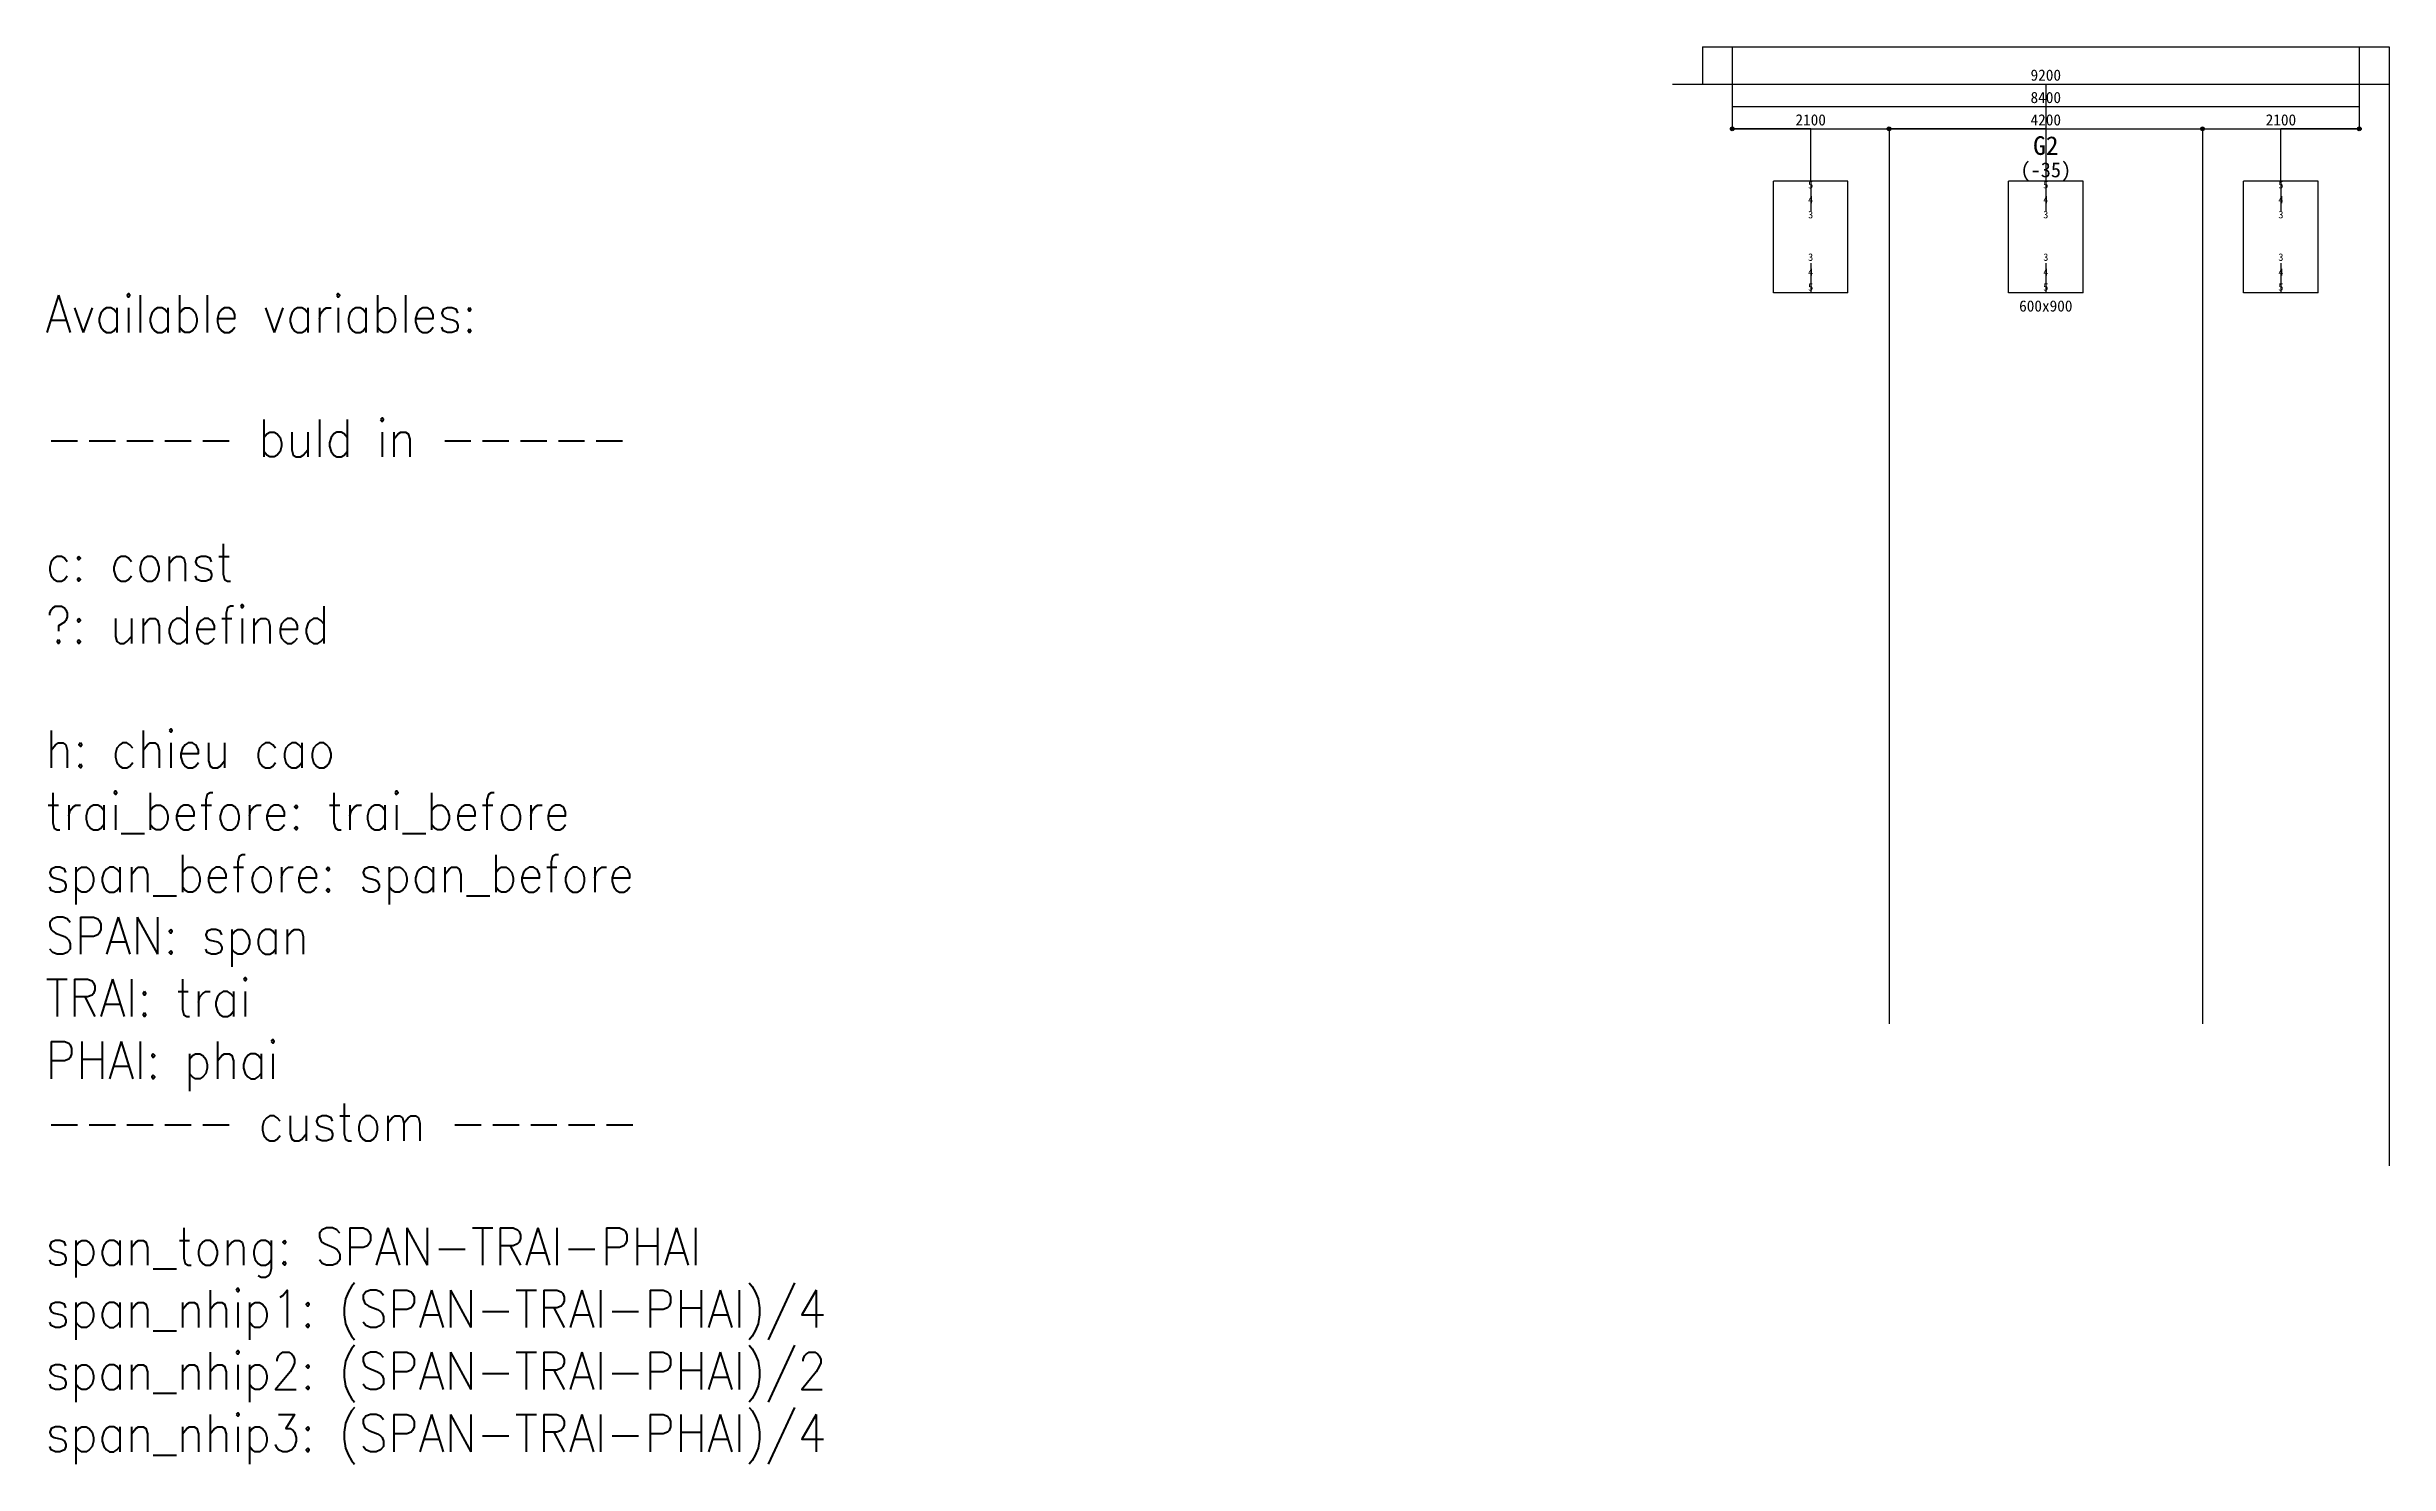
# Model space of a CAD drawing. Extents: x -1980 to 29400, y -14000 to 5000.
import ezdxf
from ezdxf.enums import TextEntityAlignment as Align

# ---------------------------------------------------------------- set-up
doc = ezdxf.new("R2010")
doc.units = 0
doc.header["$MEASUREMENT"] = 0
doc.layers.add('delete_1', color=5, linetype='Continuous', lineweight=25)
doc.layers.add('VIRTUAL_LAYER', color=3, linetype='Continuous')
doc.styles.add('textstyle3', font='msgothic.ttc')
doc.styles.add('textstyle4', font='')
doc.styles.get('textstyle4').set_extended_font_data('Standard')

# ---------------------------------------------------------------- blocks, each defined once
blk = doc.blocks.new('-span_nhip1_hatch1')
at = {"transparency": 33554687}
h = blk.add_hatch(color=256, dxfattribs=at)
edge = h.paths.add_edge_path(flags=0)
edge.add_arc((0, 0), 25, 0, 360)
blk.add_circle((0, 0), 25)
blk = doc.blocks.new('-span_nhip2_hatch1')
at = {"transparency": 33554687}
h = blk.add_hatch(color=256, dxfattribs=at)
edge = h.paths.add_edge_path(flags=0)
edge.add_arc((0, 0), 25, 0, 360)
blk.add_circle((0, 0), 25)
blk = doc.blocks.new('-span_nhip3_hatch1')
at = {"transparency": 33554687}
h = blk.add_hatch(color=256, dxfattribs=at)
edge = h.paths.add_edge_path(flags=0)
edge.add_arc((0, 0), 25, 0, 360)
blk.add_circle((0, 0), 25)
blk = doc.blocks.new('-span_nhip3_hatch2')
at = {"transparency": 33554687}
h = blk.add_hatch(color=256, dxfattribs=at)
edge = h.paths.add_edge_path(flags=0)
edge.add_arc((0, 0), 25, 0, 360)
blk.add_circle((0, 0), 25)
blk = doc.blocks.new('-span_dim_attdef')
at = {"style": 'textstyle3'}
blk.add_attdef('noidung', text='', height=150, dxfattribs=at).set_placement((0, 0), align=Align.BOTTOM_CENTER)
blk = doc.blocks.new('-span_dim')
blk.add_blockref('-span_dim_attdef', (0, 0)).add_auto_attribs({'noidung': '9200'})
blk = doc.blocks.new('-span_tong_attdef')
at = {"style": 'textstyle3'}
blk.add_attdef('noidung', text='', height=150, dxfattribs=at).set_placement((0, 0), align=Align.BOTTOM_CENTER)
blk = doc.blocks.new('-span_tong')
blk.add_blockref('-span_tong_attdef', (0, 0)).add_auto_attribs({'noidung': '8400'})
blk = doc.blocks.new('-span_nhip1_dim_attdef')
at = {"style": 'textstyle3'}
blk.add_attdef('noidung', text='', height=150, dxfattribs=at).set_placement((0, 0), align=Align.BOTTOM_CENTER)
blk = doc.blocks.new('-span_nhip1_dim')
blk.add_blockref('-span_nhip1_dim_attdef', (0, 0)).add_auto_attribs({'noidung': '2100'})
blk = doc.blocks.new('-span_nhip2_dim_attdef')
at = {"style": 'textstyle3'}
blk.add_attdef('noidung', text='', height=150, dxfattribs=at).set_placement((0, 0), align=Align.BOTTOM_CENTER)
blk = doc.blocks.new('-span_nhip2_dim')
blk.add_blockref('-span_nhip2_dim_attdef', (0, 0)).add_auto_attribs({'noidung': '4200'})
blk = doc.blocks.new('-span_nhip3_dim_attdef')
at = {"style": 'textstyle3'}
blk.add_attdef('noidung', text='', height=150, dxfattribs=at).set_placement((0, 0), align=Align.BOTTOM_CENTER)
blk = doc.blocks.new('-span_nhip3_dim')
blk.add_blockref('-span_nhip3_dim_attdef', (0, 0)).add_auto_attribs({'noidung': '2100'})
blk = doc.blocks.new('-span_hari_attdef')
at = {"style": 'textstyle3'}
blk.add_attdef('noidung', text='', height=250, dxfattribs=at).set_placement((0, -100), align=Align.TOP_CENTER)
blk = doc.blocks.new('-span_hari')
blk.add_blockref('-span_hari_attdef', (0, 0)).add_auto_attribs({'noidung': 'G2'})
blk = doc.blocks.new('-span_dansa_attdef')
at = {"style": 'textstyle3'}
blk.add_attdef('noidung', text='', height=200, dxfattribs=at).set_placement((0, -450), align=Align.TOP_CENTER)
blk = doc.blocks.new('-span_dansa')
blk.add_blockref('-span_dansa_attdef', (0, 0)).add_auto_attribs({'noidung': '(-35)'})
blk = doc.blocks.new('-span_nhip1_top1_attdef')
at = {"style": 'textstyle3'}
blk.add_attdef('noidung', text='', height=100, dxfattribs=at).set_placement((0, 0), align=Align.TOP_CENTER)
blk = doc.blocks.new('-span_nhip1_top1')
blk.add_blockref('-span_nhip1_top1_attdef', (0, 0)).add_auto_attribs({'noidung': '5'})
blk = doc.blocks.new('-span_nhip2_top1_attdef')
at = {"style": 'textstyle3'}
blk.add_attdef('noidung', text='', height=100, dxfattribs=at).set_placement((0, 0), align=Align.TOP_CENTER)
blk = doc.blocks.new('-span_nhip2_top1')
blk.add_blockref('-span_nhip2_top1_attdef', (0, 0)).add_auto_attribs({'noidung': '5'})
blk = doc.blocks.new('-span_nhip2_top2_attdef')
at = {"style": 'textstyle3'}
blk.add_attdef('noidung', text='', height=100, dxfattribs=at).set_placement((0, 0), align=Align.TOP_CENTER)
blk = doc.blocks.new('-span_nhip2_top2')
blk.add_blockref('-span_nhip2_top2_attdef', (0, 0)).add_auto_attribs({'noidung': '4'})
blk = doc.blocks.new('-span_nhip2_top3_attdef')
at = {"style": 'textstyle3'}
blk.add_attdef('noidung', text='', height=100, dxfattribs=at).set_placement((0, 0), align=Align.TOP_CENTER)
blk = doc.blocks.new('-span_nhip2_top3')
blk.add_blockref('-span_nhip2_top3_attdef', (0, 0)).add_auto_attribs({'noidung': '3'})
blk = doc.blocks.new('-span_nhip3_top1_attdef')
at = {"style": 'textstyle3'}
blk.add_attdef('noidung', text='', height=100, dxfattribs=at).set_placement((0, 0), align=Align.TOP_CENTER)
blk = doc.blocks.new('-span_nhip3_top1')
blk.add_blockref('-span_nhip3_top1_attdef', (0, 0)).add_auto_attribs({'noidung': '5'})
blk = doc.blocks.new('-span_nhip3_top2_attdef')
at = {"style": 'textstyle3'}
blk.add_attdef('noidung', text='', height=100, dxfattribs=at).set_placement((0, 0), align=Align.TOP_CENTER)
blk = doc.blocks.new('-span_nhip3_top2')
blk.add_blockref('-span_nhip3_top2_attdef', (0, 0)).add_auto_attribs({'noidung': '4'})
blk = doc.blocks.new('-span_nhip3_top3_attdef')
at = {"style": 'textstyle3'}
blk.add_attdef('noidung', text='', height=100, dxfattribs=at).set_placement((0, 0), align=Align.TOP_CENTER)
blk = doc.blocks.new('-span_nhip3_top3')
blk.add_blockref('-span_nhip3_top3_attdef', (0, 0)).add_auto_attribs({'noidung': '3'})
blk = doc.blocks.new('-span_nhip1_bot1_attdef')
at = {"style": 'textstyle3'}
blk.add_attdef('noidung', text='', height=100, dxfattribs=at).set_placement((0, 0), align=Align.BOTTOM_CENTER)
blk = doc.blocks.new('-span_nhip1_bot1')
blk.add_blockref('-span_nhip1_bot1_attdef', (0, 0)).add_auto_attribs({'noidung': '3'})
blk = doc.blocks.new('-span_nhip1_bot2_attdef')
at = {"style": 'textstyle3'}
blk.add_attdef('noidung', text='', height=100, dxfattribs=at).set_placement((0, 0), align=Align.BOTTOM_CENTER)
blk = doc.blocks.new('-span_nhip1_bot2')
blk.add_blockref('-span_nhip1_bot2_attdef', (0, 0)).add_auto_attribs({'noidung': '4'})
blk = doc.blocks.new('-span_nhip1_bot3_attdef')
at = {"style": 'textstyle3'}
blk.add_attdef('noidung', text='', height=100, dxfattribs=at).set_placement((0, 0), align=Align.BOTTOM_CENTER)
blk = doc.blocks.new('-span_nhip1_bot3')
blk.add_blockref('-span_nhip1_bot3_attdef', (0, 0)).add_auto_attribs({'noidung': '5'})
blk = doc.blocks.new('-span_nhip2_bot1_attdef')
at = {"style": 'textstyle3'}
blk.add_attdef('noidung', text='', height=100, dxfattribs=at).set_placement((0, 0), align=Align.BOTTOM_CENTER)
blk = doc.blocks.new('-span_nhip2_bot1')
blk.add_blockref('-span_nhip2_bot1_attdef', (0, 0)).add_auto_attribs({'noidung': '3'})
blk = doc.blocks.new('-span_nhip2_bot2_attdef')
at = {"style": 'textstyle3'}
blk.add_attdef('noidung', text='', height=100, dxfattribs=at).set_placement((0, 0), align=Align.BOTTOM_CENTER)
blk = doc.blocks.new('-span_nhip2_bot2')
blk.add_blockref('-span_nhip2_bot2_attdef', (0, 0)).add_auto_attribs({'noidung': '4'})
blk = doc.blocks.new('-span_nhip2_bot3_attdef')
at = {"style": 'textstyle3'}
blk.add_attdef('noidung', text='', height=100, dxfattribs=at).set_placement((0, 0), align=Align.BOTTOM_CENTER)
blk = doc.blocks.new('-span_nhip2_bot3')
blk.add_blockref('-span_nhip2_bot3_attdef', (0, 0)).add_auto_attribs({'noidung': '5'})
blk = doc.blocks.new('-span_nhip3_bot1_attdef')
at = {"style": 'textstyle3'}
blk.add_attdef('noidung', text='', height=100, dxfattribs=at).set_placement((0, 0), align=Align.BOTTOM_CENTER)
blk = doc.blocks.new('-span_nhip3_bot1')
blk.add_blockref('-span_nhip3_bot1_attdef', (0, 0)).add_auto_attribs({'noidung': '3'})
blk = doc.blocks.new('-span_nhip3_bot2_attdef')
at = {"style": 'textstyle3'}
blk.add_attdef('noidung', text='', height=100, dxfattribs=at).set_placement((0, 0), align=Align.BOTTOM_CENTER)
blk = doc.blocks.new('-span_nhip3_bot2')
blk.add_blockref('-span_nhip3_bot2_attdef', (0, 0)).add_auto_attribs({'noidung': '4'})
blk = doc.blocks.new('-span_nhip3_bot3_attdef')
at = {"style": 'textstyle3'}
blk.add_attdef('noidung', text='', height=100, dxfattribs=at).set_placement((0, 0), align=Align.BOTTOM_CENTER)
blk = doc.blocks.new('-span_nhip3_bot3')
blk.add_blockref('-span_nhip3_bot3_attdef', (0, 0)).add_auto_attribs({'noidung': '5'})
blk = doc.blocks.new('-span_WxH_attdef')
at = {"style": 'textstyle3'}
blk.add_attdef('noidung', text='', height=150, dxfattribs=at).set_placement((0, -100), align=Align.TOP_CENTER)
blk = doc.blocks.new('-span_WxH')
blk.add_blockref('-span_WxH_attdef', (0, 0)).add_auto_attribs({'noidung': '600x900'})
blk = doc.blocks.new('-span_nhip1_top3_attdef')
at = {"style": 'textstyle3'}
blk.add_attdef('noidung', text='', height=100, dxfattribs=at).set_placement((0, 0), align=Align.TOP_CENTER)
blk = doc.blocks.new('-span_nhip1_top3')
blk.add_blockref('-span_nhip1_top3_attdef', (0, 0)).add_auto_attribs({'noidung': '3'})
blk = doc.blocks.new('-span_nhip1_top2_attdef')
at = {"style": 'textstyle3'}
blk.add_attdef('noidung', text='', height=100, dxfattribs=at).set_placement((0, 0), align=Align.TOP_CENTER)
blk = doc.blocks.new('-span_nhip1_top2')
blk.add_blockref('-span_nhip1_top2_attdef', (0, 0)).add_auto_attribs({'noidung': '4'})

msp = doc.modelspace()

# ---------------------------------------------------------------- linework, layer by layer
at = {"color": 18, "linetype": 'Continuous', "true_color": 0x000000}
for p, q in [((20200, 4501), (29400, 4501)), ((20600, 4201), (29000, 4201)), ((20600, 3901), (22700, 3901)), ((22700, 3901), (26900, 3901)), ((22700, 3901), (22700, -8099)), ((26900, 3901), (29000, 3901)), ((26900, 3901), (26900, -8099))]:
    msp.add_line(p, q, dxfattribs=at)
for p, q in [((22150, 3201), (21150, 3201)), ((21150, 1701), (21150, 3201)), ((22150, 1701), (22150, 3201)), ((25300, 3201), (24300, 3201)), ((24300, 1701), (24300, 3201)), ((25300, 1701), (25300, 3201)), ((28450, 3201), (27450, 3201)), ((27450, 1701), (27450, 3201)), ((28450, 1701), (28450, 3201)), ((22150, 1701), (21150, 1701)), ((25300, 1701), (24300, 1701)), ((28450, 1701), (27450, 1701))]:
    msp.add_line(p, q)
at = {"layer": 'delete_1', "linetype": 'Continuous'}
msp.add_line((29400, 5000), (29400, -10000), dxfattribs=at)
at = {"layer": 'delete_1'}
msp.add_line((19800, 4501), (20200, 4501), dxfattribs=at)
at = {"layer": 'VIRTUAL_LAYER', "color": 3}
for p, q in [((20200, 5000), (20600, 5000)), ((20200, 5000), (20200, 4501)), ((20600, 5000), (29000, 5000)), ((20600, 5000), (20600, 4501)), ((29000, 5000), (29400, 5000)), ((29000, 5000), (29000, 4501)), ((29400, 5000), (29400, 4501)), ((20600, 4501), (20600, 4201)), ((29000, 4501), (29000, 4201)), ((20600, 4201), (20600, 3901)), ((29000, 4201), (29000, 3901)), ((21650, 3901), (20600, 3901)), ((21650, 3201), (21650, 3901)), ((24800, 3901), (22700, 3901)), ((29000, 3901), (27950, 3901)), ((27950, 3201), (27950, 3901)), ((22150, 3201), (21650, 3201)), ((25300, 3201), (24800, 3201)), ((28450, 3201), (27950, 3201)), ((22150, 1701), (21650, 1701)), ((25300, 1701), (24800, 1701)), ((28450, 1701), (27950, 1701))]:
    msp.add_line(p, q, dxfattribs=at)
at = {"layer": 'VIRTUAL_LAYER', "color": 3, "linetype": 'Continuous'}
for p, q in [((24800, 4501), (24800, 4201)), ((24800, 4201), (24800, 3901)), ((24800, 3901), (24800, 3201)), ((21650, 3201), (21650, 3001)), ((24800, 3201), (24800, 3001)), ((27950, 3201), (27950, 3001)), ((21650, 3001), (21650, 2801)), ((24800, 3001), (24800, 2801)), ((27950, 3001), (27950, 2801)), ((21650, 2101), (21650, 1901)), ((21650, 1901), (21650, 1701)), ((24800, 2101), (24800, 1901)), ((24800, 1901), (24800, 1701)), ((27950, 2101), (27950, 1901)), ((27950, 1901), (27950, 1701))]:
    msp.add_line(p, q, dxfattribs=at)

# ---------------------------------------------------------------- block references
for name, p in [('-span_dim', (24800, 4501)), ('-span_tong', (24800, 4201)), ('-span_nhip1_dim', (21650, 3901)), ('-span_nhip2_dim', (24800, 3901)), ('-span_nhip3_dim', (27950, 3901)), ('-span_nhip1_hatch1', (20600, 3901)), ('-span_nhip2_hatch1', (22700, 3901)), ('-span_hari', (24800, 3901)), ('-span_nhip3_hatch1', (26900, 3901)), ('-span_nhip3_hatch2', (29000, 3901)), ('-span_dansa', (24800, 3901)), ('-span_nhip1_top1', (21650, 3201)), ('-span_nhip2_top1', (24800, 3201)), ('-span_nhip3_top1', (27950, 3201)), ('-span_nhip1_top2', (21650, 3001)), ('-span_nhip2_top2', (24800, 3001)), ('-span_nhip3_top2', (27950, 3001)), ('-span_nhip1_top3', (21650, 2801)), ('-span_nhip2_top3', (24800, 2801)), ('-span_nhip3_top3', (27950, 2801)), ('-span_nhip1_bot1', (21650, 2101)), ('-span_nhip2_bot1', (24800, 2101)), ('-span_nhip3_bot1', (27950, 2101)), ('-span_nhip1_bot2', (21650, 1901)), ('-span_nhip2_bot2', (24800, 1901)), ('-span_nhip3_bot2', (27950, 1901)), ('-span_nhip1_bot3', (21650, 1701)), ('-span_WxH', (24800, 1701)), ('-span_nhip2_bot3', (24800, 1701)), ('-span_nhip3_bot3', (27950, 1701))]:
    msp.add_blockref(name, p)

# ---------------------------------------------------------------- texts
at = {"insert": (-2000, -14000), "char_height": 500, "attachment_point": 7, "style": 'textstyle4'}
msp.add_mtext('Available variables: \\P\\P----- buld in -----\\P\\Pc: const\\P?: undefined \\P\\Ph: chieu cao\\Ptrai_before: trai_before\\Pspan_before: span_before\\PSPAN: span\\PTRAI: trai\\PPHAI: phai\\P----- custom -----\\P\\Pspan_tong: SPAN-TRAI-PHAI\\Pspan_nhip1: (SPAN-TRAI-PHAI)/4\\Pspan_nhip2: (SPAN-TRAI-PHAI)/2\\Pspan_nhip3: (SPAN-TRAI-PHAI)/4\\P', dxfattribs=at)

doc.saveas('drawing.dxf')
